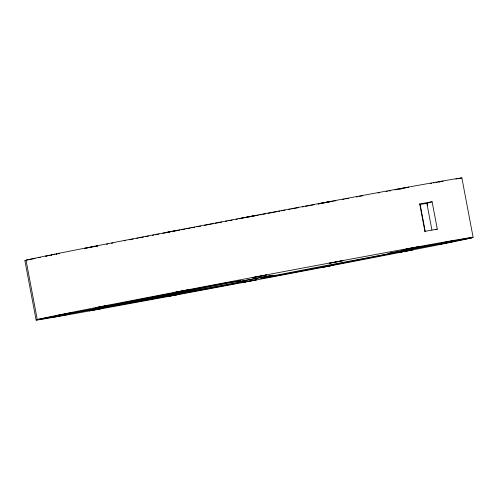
<?xml version="1.0" encoding="UTF-8"?>
<svg xmlns="http://www.w3.org/2000/svg" width="498" height="498" viewBox="0 0 498 498"><rect width="100%" height="100%" fill="white"/><g stroke="black" fill="none" stroke-linecap="round" stroke-linejoin="round"><path stroke-width="0.75" d="M432.108 201.727L419.727 203.943L420.138 204.423L426.867 203.34L432.108 201.727L437.288 229.136L435.32 229.74M36.117 320.096L119.109 304.434L117.621 304.546L120.248 303.886L37.257 319.554L26.033 260.174L29.488 259.377A223.123 1.556 -10.7 0 1 248.838 216.698A223.123 1.556 -10.7 0 1 459.417 178.222L461.883 177.904L473.1 237.278L390.108 252.947L391.596 252.828L388.975 253.488L471.967 237.826L468.512 238.623A223.123 1.556 -10.7 0 1 249.162 281.302A223.123 1.556 -10.7 0 1 38.583 319.778L36.117 320.096L24.9 260.722L26.406 260.435M37.257 319.554L40.705 318.757A223.123 1.556 -10.7 0 1 260.062 276.073A223.123 1.556 -10.7 0 1 470.641 237.602L473.1 237.278M58.839 253.743L59.43 253.613L58.702 253.731M177.624 230.4L175.333 230.854M331.158 201.422L331.743 201.292L330.684 201.466M395.605 189.638L395.032 189.769L395.748 189.651M430.596 183.538L431.505 183.351M46.98 255.935L45.729 256.202L47.173 255.96M97.21 246.006L95.977 246.249M242.787 217.943L241.536 218.205L242.594 218.037M253.986 215.883L255.237 215.622L253.787 215.864M443.064 181.222L441.315 181.565M330.491 201.553L328.555 201.933M396.265 189.501L398.201 189.128M407.053 187.528L408.715 187.18L404.021 188.02M47.858 255.767L49.501 255.443M243.198 217.863L245.309 217.452M253.109 216.057L251.465 216.375M406.592 187.615L404.949 187.939M56.243 254.26L56.791 254.148M174.786 230.96L172.943 231.315M94.913 246.454L93.076 246.809M322.43 203.003L318.041 203.875L319.928 203.558M327.97 202.045L326.059 202.412M398.786 189.01L403.374 188.144M433.441 182.971L434.026 182.859M440.182 181.789L438.925 182.025M169.295 231.906L164.514 232.871M245.925 217.333L250.538 216.462M250.849 216.493L248.888 216.867M323.065 202.879L324.391 202.63M50.752 255.206L52.078 254.951M53.747 254.733L54.407 254.609M403.691 188.176L401.699 188.555M183.507 290.813L189.19 289.693L175.489 292.282L182.511 290.907M449.489 241.53L455.172 240.41L448.493 241.617M59.729 315.85L54.064 316.971L67.747 314.381L60.395 315.72M174.275 295.246L179.959 294.125L166.276 296.708L173.279 295.333M169.949 231.782L171.287 231.526M171.959 231.402L170.279 231.819M248.216 216.997L246.236 217.371M325.063 202.499L323.389 202.916M91.42 247.027L84.417 248.402L84.859 248.334M91.757 247.064L92.423 246.933M92.093 246.902L90.412 247.313M436.26 182.529L437.275 182.243M435.931 182.498L436.603 182.368M26.033 260.174L35.065 258.468M38.832 257.759L40.338 257.472M455.857 179.037L461.883 177.904M335.608 262.004L342.96 260.666L329.265 263.255L335.272 262.172M102.644 306.401L95.622 307.776L109.323 305.193L102.974 306.438M412.587 247.898L406.256 249.149L419.939 246.56L412.917 247.936M448.15 241.785L441.489 242.993L448.823 241.655M415.45 247.886L402.733 250.388L430.129 245.215L417.417 247.711M445.592 243.012L452.271 241.798L438.57 244.387L445.249 243.173M96.301 309.445L89.285 310.82L102.98 308.231L96.637 309.482M406.244 250.936L399.9 252.187L413.595 249.598L406.58 250.973M326.713 266.474L333.728 265.098L320.046 267.687L326.041 266.598M325.736 202.375L327.672 202.014M172.625 231.277L174.499 230.929M169.619 231.944L167.739 232.292M401.027 188.68L399.091 189.047M438.607 181.994L439.883 181.751M92.753 246.778L94.632 246.423M89.746 247.438L87.872 247.786M53.417 254.702L54.73 254.453M51.076 255.237L51.736 255.113M251.166 216.344L253.351 215.945M322.741 203.035L320.413 203.464M49.8 255.48L48.63 255.692M328.269 201.902L330.292 201.534M397.921 189.259L396.464 189.526M441.047 181.54L442.89 181.204M245.01 217.595L243.422 217.887M175.066 230.823L177.512 230.387M167.172 232.398L164.726 232.834M87.306 247.892L85.463 248.228M55.957 254.223L57.058 254.024M95.728 246.224L97.371 245.931M431.698 183.376L430.982 183.501M419.727 203.943L424.906 231.346L437.288 229.136M24.9 260.722L26.133 260.56M424.906 231.346L425.311 231.831L420.138 204.423M427.315 203.682L427.601 205.201M426.867 203.34L431.903 229.983M96.139 246.348A185.935 1.301 -10.7 0 1 97.571 246.068M106.466 244.306A185.935 1.301 -10.7 0 1 107.873 244.032M111.471 243.323A185.935 1.301 -10.7 0 1 112.94 243.036M124.095 240.851A185.935 1.301 -10.7 0 1 125.614 240.553M129.468 239.806A185.935 1.301 -10.7 0 1 131.03 239.501M131.74 239.364A185.935 1.301 -10.7 0 1 133.159 239.084M136.769 238.38A185.935 1.301 -10.7 0 1 138.232 238.1M139.708 237.814A185.935 1.301 -10.7 0 1 143.43 237.092M145.69 236.656A185.935 1.301 -10.7 0 1 148.597 236.096M152.27 235.38A185.935 1.301 -10.7 0 1 153.758 235.093M155.252 234.807A185.935 1.301 -10.7 0 1 159.018 234.079M162.753 233.363A185.935 1.301 -10.7 0 1 164.222 233.076M165.691 232.796A185.935 1.301 -10.7 0 1 169.401 232.08M173.155 231.365A185.935 1.301 -10.7 0 1 174.661 231.072M176.174 230.786A185.935 1.301 -10.7 0 1 177.693 230.493M178.415 230.35A185.935 1.301 -10.7 0 1 179.878 230.076M181.34 229.79A185.935 1.301 -10.7 0 1 185.026 229.086M186.507 228.806A185.935 1.301 -10.7 0 1 190.224 228.09M191.718 227.804A185.935 1.301 -10.7 0 1 194.718 227.237M196.971 226.802A185.935 1.301 -10.7 0 1 200.756 226.08M204.56 225.357A185.935 1.301 -10.7 0 1 211.445 224.044M212.21 223.901A185.935 1.301 -10.7 0 1 213.686 223.621M215.161 223.341A185.935 1.301 -10.7 0 1 221.828 222.077M225.544 221.367A185.935 1.301 -10.7 0 1 227.032 221.087M228.52 220.807A185.935 1.301 -10.7 0 1 230.008 220.521M230.755 220.384A185.935 1.301 -10.7 0 1 232.242 220.097M235.977 219.394A185.935 1.301 -10.7 0 1 237.471 219.108M238.965 218.827A185.935 1.301 -10.7 0 1 242.7 218.118M246.442 217.414A185.935 1.301 -10.7 0 1 247.929 217.134M249.423 216.848A185.935 1.301 -10.7 0 1 253.158 216.144M254.652 215.864A185.935 1.301 -10.7 0 1 258.381 215.161M259.869 214.881A185.935 1.301 -10.7 0 1 261.357 214.601M262.844 214.321A185.935 1.301 -10.7 0 1 265.814 213.767M268.036 213.343A185.935 1.301 -10.7 0 1 276.894 211.681M278.357 211.407A185.935 1.301 -10.7 0 1 279.826 211.133M281.289 210.859A185.935 1.301 -10.7 0 1 282.752 210.586M283.48 210.449A185.935 1.301 -10.7 0 1 284.993 210.162M288.784 209.453A185.935 1.301 -10.7 0 1 290.29 209.172M291.797 208.892A185.935 1.301 -10.7 0 1 298.532 207.635M302.298 206.931A185.935 1.301 -10.7 0 1 303.842 206.645M305.38 206.359A185.935 1.301 -10.7 0 1 309.196 205.643M310.721 205.363A185.935 1.301 -10.7 0 1 314.493 204.659M318.259 203.962A185.935 1.301 -10.7 0 1 319.816 203.67M321.366 203.383A185.935 1.301 -10.7 0 1 325.206 202.674M326.732 202.387A185.935 1.301 -10.7 0 1 330.51 201.69M332.004 201.41A185.935 1.301 -10.7 0 1 333.498 201.136M334.276 200.993A185.935 1.301 -10.7 0 1 335.826 200.706M342.699 199.437A185.935 1.301 -10.7 0 1 344.199 199.163M345.693 198.889A185.935 1.301 -10.7 0 1 348.644 198.347M356.213 196.953A185.935 1.301 -10.7 0 1 357.695 196.685M359.164 196.417A185.935 1.301 -10.7 0 1 362.774 195.758M378.05 192.975A185.935 1.301 -10.7 0 1 379.551 192.701M386.075 191.525A185.935 1.301 -10.7 0 1 387.463 191.276M389.019 190.995A185.935 1.301 -10.7 0 1 390.557 190.722M400.131 189.016A185.935 1.301 -10.7 0 1 401.643 188.748M56.996 315.564L70.648 312.993L56.996 315.564M236.475 282.098L272.873 275.238L236.475 282.098M252.803 277.573L266.455 275.002L252.803 277.573M242.812 282.366L256.464 279.795L242.812 282.366M244.518 281.183L234.988 283.543A162.697 1.133 -10.7 0 1 105.439 307.291L102.432 307.789L189.775 291.305A83.67 0.585 -10.7 0 0 244.518 281.183M404.189 250.83L400.741 251.546A162.697 1.133 -10.7 0 1 266.318 277.629L260.635 278.145A83.67 0.585 -10.7 0 0 316.846 267.32L404.189 250.83M187.404 291.044L102.831 307.005A162.697 1.133 -10.7 0 1 227.331 282.702L240.578 280.754A83.67 0.585 -10.7 0 0 187.404 291.044"/></g></svg>
